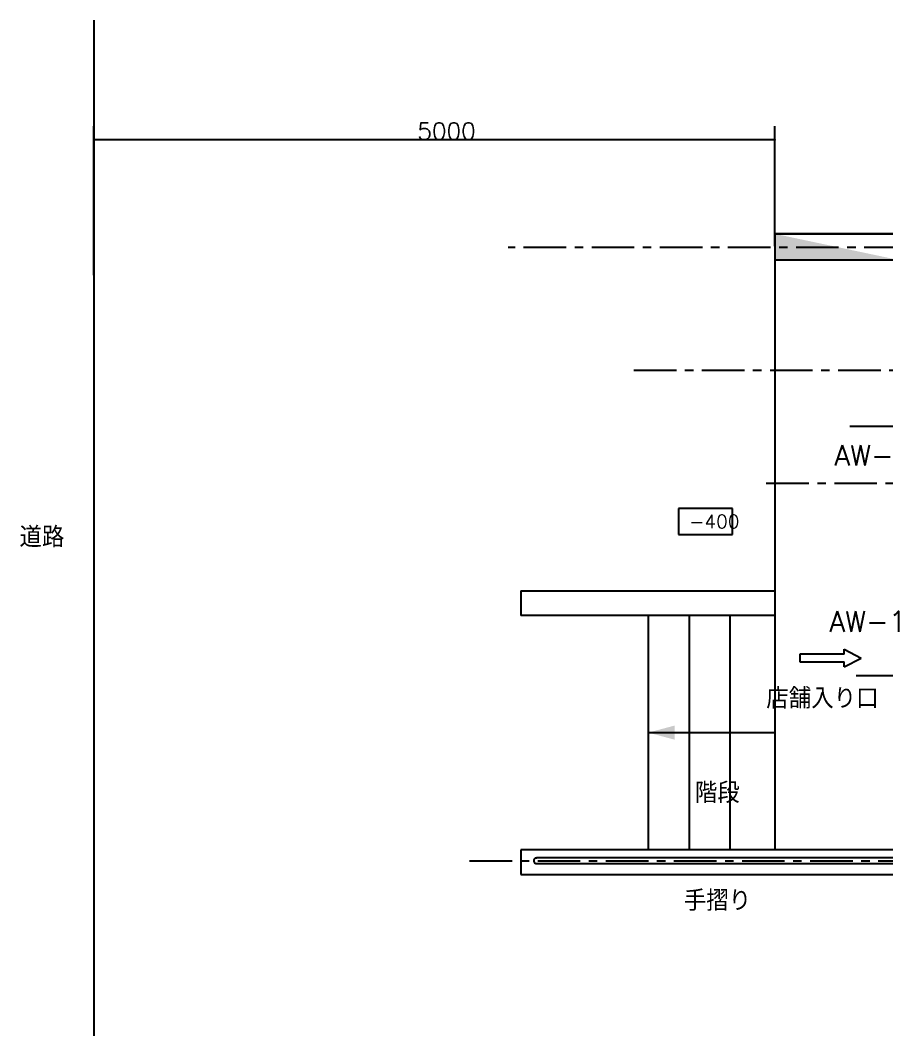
# Model space of a CAD drawing. Extents: x 0 to 28347, y -7436 to 30476.
# Drawn here: x 920 to 7279, y 5613 to 13064 of the extents above; entities that cross this region are included whole.
import ezdxf

# ---------------------------------------------------------------- set-up
doc = ezdxf.new("R2010")
doc.units = 0
doc.header["$LTSCALE"] = 50
doc.header["$MEASUREMENT"] = 0
doc.linetypes.add('CENTER1', pattern=[10, 6.25, -1.25, 1.25, -1.25])
doc.layers.add('_0-0_0', color=7, linetype='CONTINUOUS')
doc.layers.add('_0-1_1', color=7, linetype='CONTINUOUS')
doc.styles.get("Standard").update_dxf_attribs({"font": 'txt', "bigfont": 'bigfont.shx'})

msp = doc.modelspace()

# ---------------------------------------------------------------- linework, layer by layer
at = {"layer": '_0-0_0', "color": 9, "linetype": 'Continuous'}
for p, q in [((1459.01, 13064.44), (1459.01, 5613.27)), ((1459.01, 11193.21), (1459.01, 12288.08)), ((6459.01, 11407.3), (6459.01, 12288.08)), ((6459.01, 12188.08), (1459.01, 12188.08)), ((6459.01, 11497.3), (6459.01, 11307.3)), ((6459.01, 11307.3), (6459.01, 6977.3)), ((6146.31, 9481.7), (5750.13, 9481.7)), ((5750.13, 9481.7), (5750.13, 9291.13)), ((6146.31, 9291.13), (6146.31, 9481.7)), ((5750.13, 9291.13), (6146.31, 9291.13)), ((4594.03, 8877.3), (4594.03, 8697.3)), ((4594.03, 8877.3), (6459.01, 8877.3)), ((6459.01, 8697.3), (4594.03, 8697.3)), ((5529.01, 8697.3), (5529.01, 6977.3)), ((5829.01, 8697.3), (5829.01, 6977.3)), ((6129.01, 8697.3), (6129.01, 6977.3)), ((6966.13, 8448.91), (7091.65, 8384.64)), ((6966.13, 8412.76), (6966.13, 8448.91)), ((6967.13, 8412.76), (6642.8, 8412.76)), ((6642.8, 8412.76), (6642.8, 8356.53)), ((6642.8, 8356.53), (6966.13, 8356.53)), ((6966.13, 8320.38), (7091.65, 8384.64)), ((6966.13, 8320.38), (6966.13, 8356.53)), ((5529.01, 7837.3), (5529.01, 7837.3)), ((5529.01, 7837.3), (6459.01, 7837.3)), ((4594.03, 6977.3), (4594.03, 6797.3))]:
    msp.add_line(p, q, dxfattribs=at)
at = {"layer": '_0-0_0', "color": 9}
for p in [(1459.01, 12188.08), (6459.01, 12188.08), (6459.01, 7837.3)]:
    msp.add_point(p, dxfattribs=at)
at = {"layer": '_0-0_0', "color": 250, "linetype": 'Continuous'}
msp.add_solid([(5529.01, 7837.3), (5722.19, 7889.06), (5722.19, 7785.53)], dxfattribs=at)
at = {"layer": '_0-1_1', "color": 9, "linetype": 'Continuous'}
for p, q in [((7359.01, 11497.3), (6459.01, 11497.3)), ((6459.01, 11497.3), (17099.01, 11497.3)), ((6459.01, 11307.3), (7359.01, 11307.3)), ((7007.67, 10087.3), (7944.06, 10087.3)), ((7054.7, 8257.3), (7836.64, 8257.3)), ((7359.01, 6977.3), (4594.03, 6977.3)), ((7359.01, 6917.3), (4708.29, 6917.3)), ((4708.29, 6877.3), (7359.01, 6877.3)), ((4594.03, 6797.3), (7359.01, 6797.3))]:
    msp.add_line(p, q, dxfattribs=at)
at = {"layer": '_0-1_1', "color": 9, "linetype": 'CENTER1'}
for p, q in [((19426.66, 11397.3), (4500, 11397.3)), ((5422.83, 10497.3), (10631.01, 10497.3)), ((6395.24, 9667.3), (13564.15, 9667.3)), ((4217.51, 6897.3), (19505.43, 6897.3))]:
    msp.add_line(p, q, dxfattribs=at)
at = {"layer": '_0-1_1', "color": 9, "linetype": 'Continuous'}
msp.add_arc((4708.29, 6897.3), 20, 83.928911, 276.071089, dxfattribs=at)
at = {"layer": '_0-1_1', "color": 252, "linetype": 'Continuous'}
msp.add_solid([(6459.01, 11497.3), (7359.01, 11307.3), (6459.01, 11307.3)], dxfattribs=at)

# ---------------------------------------------------------------- texts
at = {"layer": '_0-0_0', "color": 9}
for s, height, p in [('5000', 125, (3834.01, 12188.08)), ('AW-2', 150, (6893.93, 9796.68)), ('-400', 100, (5829.85, 9336.56)), ('道路', 150, (913.56, 9197.37)), ('AW-1', 150, (6857.76, 8577.51)), ('店舗入り口', 150, (6395.23, 8013.97)), ('階段', 150, (5871.11, 7320.62)), ('手摺り', 150, (5789.64, 6529.55))]:
    msp.add_text(s, height=height, dxfattribs=at).set_placement(p)

doc.saveas('drawing.dxf')
